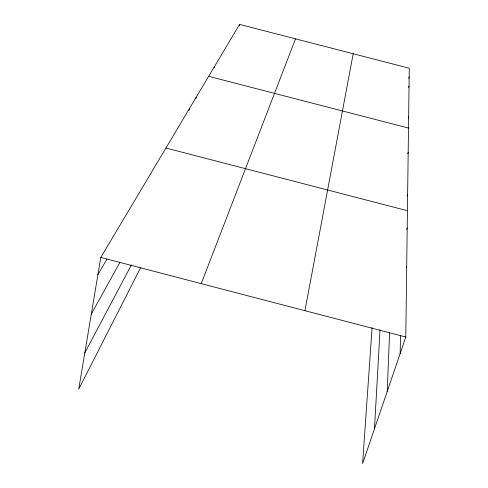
<?xml version="1.0" encoding="UTF-8"?>
<svg xmlns="http://www.w3.org/2000/svg" width="488" height="488" viewBox="0 0 488 488"><rect width="100%" height="100%" fill="white"/><g stroke="black" fill="none" stroke-linecap="round" stroke-linejoin="round"><path stroke-width="0.73" d="M372.1 327.472L362.602 463.6L405.79 337.007L409.273 68.228L239.559 24.4L100.796 257.438L78.727 389.15L140.568 267.82M400.148 353.55L400.532 335.756M387.234 391.4L389.576 332.883M374.479 428.787L380.042 329.772M304.939 310.697L353.202 53.747M189.015 110.27L189.314 108.787M195.859 98.747L196.145 97.301M214.244 67.844L214.537 66.423M239.248 25.84L239.559 24.4M408.724 78.348L409.157 76.909M408.627 87.431L409.042 86.053M408.218 118.029L408.645 116.638M407.742 153.641L408.181 152.232M407.175 196.06L407.632 194.62M406.736 229.409L407.199 227.969M406.23 267.949L406.705 266.503M201.239 283.644L295.502 38.845M84.796 352.922L131.412 264.905M91.317 314.028L119.847 262.514M97.917 274.646L106.927 259.152M208.644 76.317L408.499 128.045M165.951 148.017L407.425 210.712M100.796 257.438L405.79 337.007"/></g></svg>
